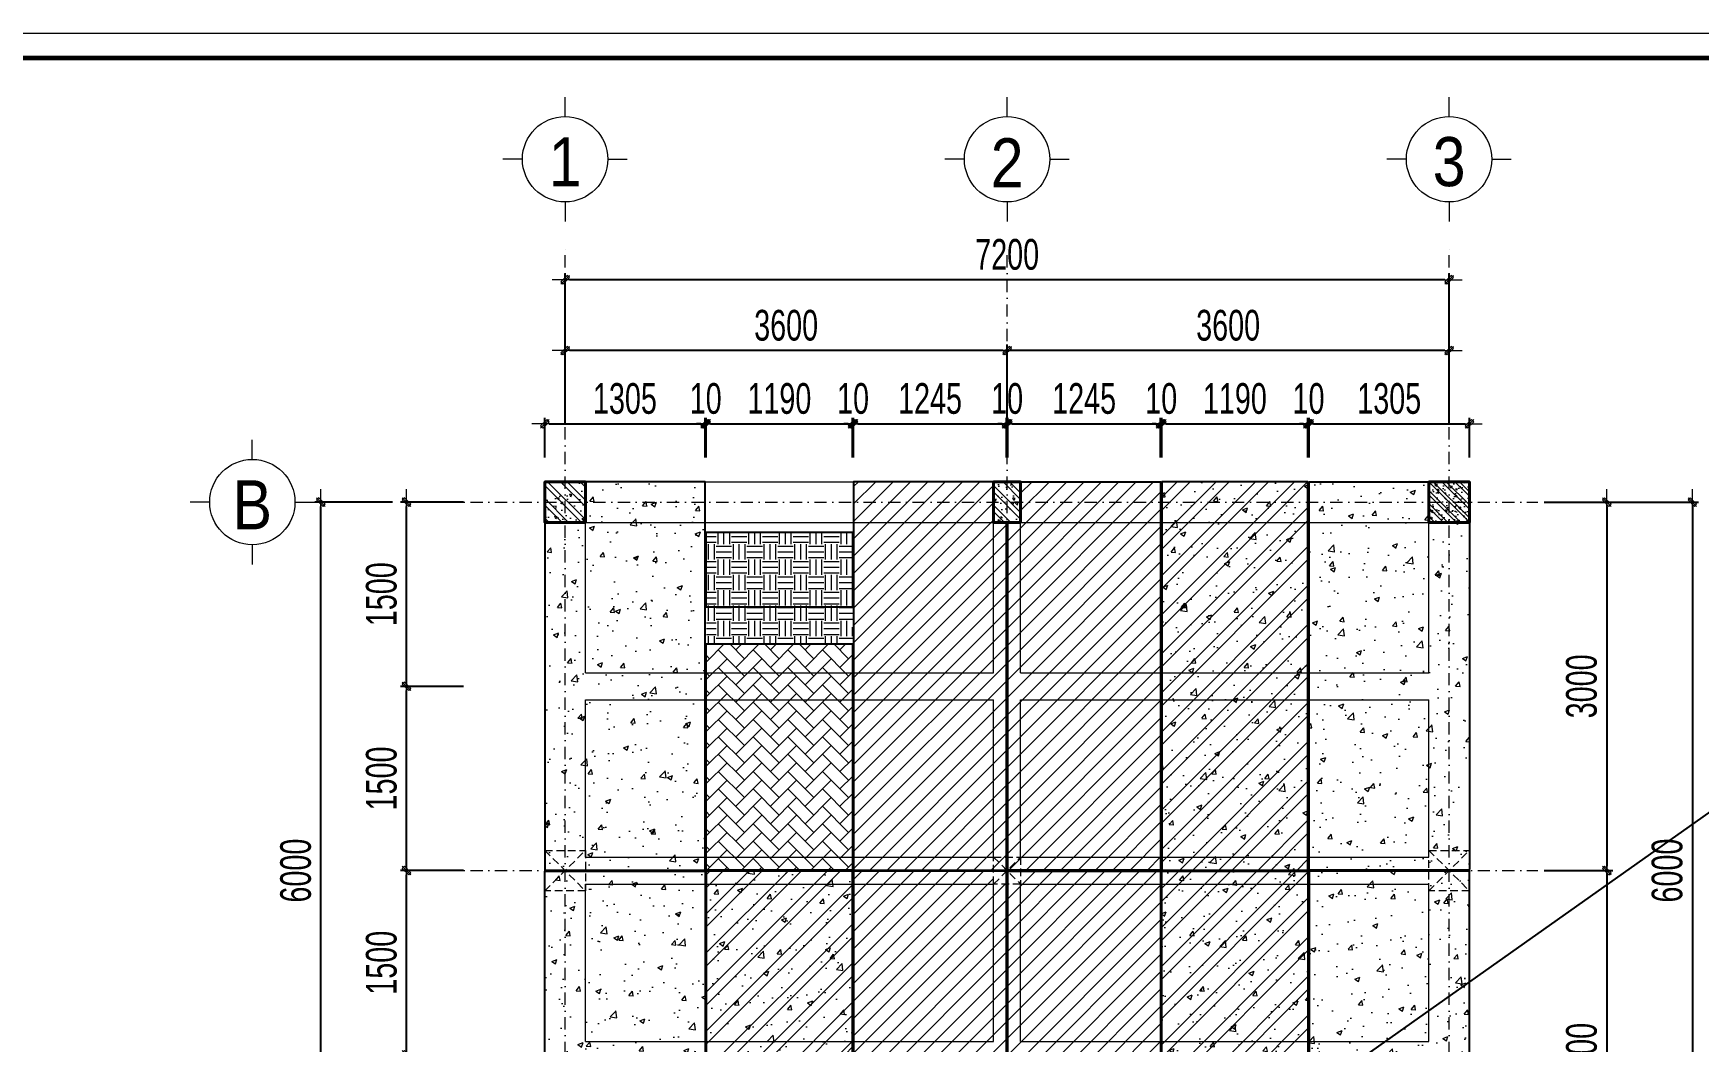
# Model space of a CAD drawing. Header units: millimetres. Extents: x -182770 to 489476, y -561170 to -280028.
# Drawn here: x -9668 to 3897, y -520798 to -512589 of the extents above; entities that cross this region are included whole.
import ezdxf
from ezdxf.enums import TextEntityAlignment as Align

# ---------------------------------------------------------------- set-up
doc = ezdxf.new("R2010")
doc.units = ezdxf.units.MM
doc.header["$MEASUREMENT"] = 0
doc.header["$PDMODE"] = 32
doc.linetypes.add('DASHDOT', pattern=[1, 0.5, -0.25, 0, -0.25])
doc.linetypes.add('HIDDEN', pattern=[0.375, 0.25, -0.125])
doc.layers.get('Defpoints').update_dxf_attribs({"color": 1})
for name, color, linetype, lineweight in [('hatch1', 136, 'Continuous', 9), ('Khungten_LCDI', 7, 'Continuous', 5), ('LC Dim', 8, 'Continuous', 18), ('LC Hatch', 252, 'Continuous', 9), ('LC ISO', 153, 'Continuous', 13), ('LC MANH DUT', 35, 'HIDDEN', 5), ('LC Net dam2', 6, 'Continuous', 40), ('LC Net manh', 133, 'Continuous', 5), ('LC Net thay', 63, 'Continuous', 25), ('LC Net truc', 79, 'DASHDOT', 13), ('LC Text1', 3, 'Continuous', 20)]:
    doc.layers.add(name, color=color, linetype=linetype, lineweight=lineweight)
doc.layers.add('KCS_Plotter', color=11, linetype='Continuous', plot=False)
doc.styles.add('HOATBIF', font='hoatbif.shx', dxfattribs={"width": 0.7})
doc.styles.add('Khungten', font='VHAVAN.TTF', dxfattribs={"width": 0.9, "height": 5000})
doc.styles.add('LC 1', font='VHAVANB.TTF')
doc.styles.add('Title', font='VHBLACK.TTF', dxfattribs={"width": 0.8})
doc.dimstyles.new('1-100', dxfattribs={"dimscale": 100, "dimtxt": 2.5, "dimasz": 0.35, "dimexe": 0.5, "dimexo": 0, "dimgap": 0.8, "dimtad": 1, "dimdec": 0, "dimzin": 0, "dimdsep": 46, "dimtxsty": 'HOATBIF', "dimblk1": 'DOT', "dimblk2": 'DOT', "dimsah": 1, "dimcen": -1, "dimdle": 1, "dimclrd": 256, "dimclre": 256, "dimclrt": 4, "dimadec": 3, "dimazin": 2, "dimtfac": 0.333333, "dimtdec": 0, "dimtix": 1, "dimtmove": 2, "dimatfit": 3, "dimldrblk": 'DOT', "dimfxl": 1, "dimtvp": 0.833333, "dimtolj": 1, "dimtzin": 0, "dimarcsym": 0})

# ---------------------------------------------------------------- blocks, each defined once
blk = doc.blocks.new('DOT')
at = {"layer": 'LC Dim'}
blk.add_line((-3, 0), (3, 0), dxfattribs=at)
at = {"layer": 'LC Dim', "color": 4}
blk.add_line((-1, -1), (1, 1), dxfattribs=at)
blk.add_lwpolyline([(0.5, 1), (-1, -0.5), (-0.5, -1), (1, 0.5)], close=True, dxfattribs=at)
blk = doc.blocks.new('*D343')
at = {"layer": 'Defpoints', "color": 0, "transparency": 16777216}
for p in [(-1736, -515172), (-1736, -515208), (1864, -515208)]:
    blk.add_point(p, dxfattribs=at)
at = {"layer": 'LC Dim', "lineweight": -2, "transparency": 16777216}
for p, q in [((-1736, -515208), (-1736, -515122)), ((1864, -515208), (1864, -515122)), ((1829, -515172), (-1701, -515172))]:
    blk.add_line(p, q, dxfattribs=at)
at = {"layer": 'LC Dim', "lineweight": -2, "transparency": 16777216, "xscale": 35, "yscale": 35, "zscale": 35, "rotation": 180}
blk.add_blockref('DOT', (-1736, -515172), dxfattribs=at)
at = {"layer": 'LC Dim', "lineweight": -2, "transparency": 16777216, "xscale": 35, "yscale": 35, "zscale": 35}
blk.add_blockref('DOT', (1864, -515172), dxfattribs=at)
at = {"layer": 'LC Dim', "color": 4, "transparency": 16777216, "insert": (64, -514967), "char_height": 250, "attachment_point": 5, "style": 'HOATBIF'}
blk.add_mtext('\\A1;3600', dxfattribs=at)
blk = doc.blocks.new('_Dot')
at = {"color": 0, "linetype": 'ByBlock', "lineweight": -2}
blk.add_line((-0.5, 0), (-1, 0), dxfattribs=at)
at = {"color": 0, "linetype": 'ByBlock', "const_width": 0.5}
blk.add_lwpolyline([(-0.25, 0, 1), (0.25, 0, 1)], format="xyb", close=True, dxfattribs=at)
blk = doc.blocks.new('*D344')
at = {"layer": 'Defpoints', "color": 0, "ltscale": 2, "transparency": 16777216}
for p in [(-5336, -515172), (-5336, -515761), (-1736, -515761)]:
    blk.add_point(p, dxfattribs=at)
at = {"layer": 'LC Dim', "lineweight": -2, "ltscale": 2, "transparency": 16777216}
for p, q in [((-5336, -515761), (-5336, -515122)), ((-1736, -515761), (-1736, -515122)), ((-1771, -515172), (-5301, -515172))]:
    blk.add_line(p, q, dxfattribs=at)
at = {"layer": 'LC Dim', "lineweight": -2, "ltscale": 2, "transparency": 16777216, "xscale": 35, "yscale": 35, "zscale": 35, "rotation": 180}
blk.add_blockref('DOT', (-5336, -515172), dxfattribs=at)
at = {"layer": 'LC Dim', "lineweight": -2, "ltscale": 2, "transparency": 16777216, "xscale": 35, "yscale": 35, "zscale": 35}
blk.add_blockref('DOT', (-1736, -515172), dxfattribs=at)
at = {"layer": 'LC Dim', "color": 4, "ltscale": 2, "transparency": 16777216, "insert": (-3536, -514967), "char_height": 250, "attachment_point": 5, "style": 'HOATBIF'}
blk.add_mtext('\\A1;3600', dxfattribs=at)
blk = doc.blocks.new('*D345')
at = {"layer": 'Defpoints', "color": 0, "ltscale": 2, "transparency": 16777216}
for p in [(-5336, -514595), (-5336, -515761), (1864, -515761)]:
    blk.add_point(p, dxfattribs=at)
at = {"layer": 'LC Dim', "lineweight": -2, "ltscale": 2, "transparency": 16777216}
for p, q in [((-5336, -515761), (-5336, -514545)), ((1829, -514595), (-5301, -514595)), ((1864, -515761), (1864, -514545))]:
    blk.add_line(p, q, dxfattribs=at)
at = {"layer": 'LC Dim', "lineweight": -2, "ltscale": 2, "transparency": 16777216, "xscale": 35, "yscale": 35, "zscale": 35, "rotation": 180}
blk.add_blockref('DOT', (-5336, -514595), dxfattribs=at)
at = {"layer": 'LC Dim', "lineweight": -2, "ltscale": 2, "transparency": 16777216, "xscale": 35, "yscale": 35, "zscale": 35}
blk.add_blockref('DOT', (1864, -514595), dxfattribs=at)
at = {"layer": 'LC Dim', "color": 4, "ltscale": 2, "transparency": 16777216, "insert": (-1736, -514390), "char_height": 250, "attachment_point": 5, "style": 'HOATBIF'}
blk.add_mtext('\\A1;7200', dxfattribs=at)
blk = doc.blocks.new('TTRUC')
at = {"layer": 'LC ISO'}
for p, q in [((0, 6.95), (0, 10.13)), ((-6.95, 0), (-10.13, 0)), ((6.95, 0), (10.13, 0)), ((0, -6.95), (0, -10.13))]:
    blk.add_line(p, q, dxfattribs=at)
at = {"layer": 'LC Net manh'}
blk.add_circle((0, 0), 6.95, dxfattribs=at)
blk = doc.blocks.new('*D346')
at = {"layer": 'Defpoints', "color": 0, "ltscale": 2, "transparency": 16777216}
for p in [(2637, -516405), (2637, -522405), (3845, -522405)]:
    blk.add_point(p, dxfattribs=at)
at = {"layer": 'LC Dim', "lineweight": -2, "ltscale": 2, "transparency": 16777216}
for p, q in [((2637, -516405), (3895, -516405)), ((3845, -516440), (3845, -522370)), ((2637, -522405), (3895, -522405))]:
    blk.add_line(p, q, dxfattribs=at)
at = {"layer": 'LC Dim', "lineweight": -2, "ltscale": 2, "transparency": 16777216, "xscale": 35, "yscale": 35, "zscale": 35}
for p, rotation in [((3845, -516405), 90), ((3845, -522405), 270)]:
    blk.add_blockref('DOT', p, dxfattribs=dict(at, rotation=rotation))
at = {"layer": 'LC Dim', "color": 4, "ltscale": 2, "transparency": 16777216, "insert": (3640, -519405), "char_height": 250, "attachment_point": 5, "rotation": 90, "style": 'HOATBIF'}
blk.add_mtext('\\A1;6000', dxfattribs=at)
blk = doc.blocks.new('*D347')
at = {"layer": 'Defpoints', "color": 0, "ltscale": 2, "transparency": 16777216}
for p in [(-7325, -516405), (-6742, -516405), (-6742, -522405)]:
    blk.add_point(p, dxfattribs=at)
at = {"layer": 'LC Dim', "lineweight": -2, "ltscale": 2, "transparency": 16777216}
for p, q in [((-6742, -516405), (-7375, -516405)), ((-7325, -522370), (-7325, -516440)), ((-6742, -522405), (-7375, -522405))]:
    blk.add_line(p, q, dxfattribs=at)
at = {"layer": 'LC Dim', "lineweight": -2, "ltscale": 2, "transparency": 16777216, "xscale": 35, "yscale": 35, "zscale": 35}
for p, rotation in [((-7325, -516405), 90), ((-7325, -522405), 270)]:
    blk.add_blockref('DOT', p, dxfattribs=dict(at, rotation=rotation))
at = {"layer": 'LC Dim', "color": 4, "ltscale": 2, "transparency": 16777216, "insert": (-7530, -519405), "char_height": 250, "attachment_point": 5, "rotation": 90, "style": 'HOATBIF'}
blk.add_mtext('\\A1;6000', dxfattribs=at)
blk = doc.blocks.new('kakaka')
at = {"layer": 'LC Hatch', "ltscale": 2}
h = blk.add_hatch(dxfattribs=at)
h.set_pattern_fill('BTCT', color=256, scale=20, angle=90)
h.set_pattern_definition([(140, (37650.13, -378709.94), (12.55043, 143.45204), [15, -165]), (85, (37650.13, -378709.94), (-150.43843, -27.75027), [12, -132]), (190.4514, (37651.18, -378697.99), (-137.88791, 115.70188), [12.74804, -140.22842]), (136.1842, (37610.13, -378709.94), (33.1038, 213.4482), [22.5, -247.5]), (186.6356, (37612.9, -378692.16), (-194.82357, 186.93254), [19.12206, -210.3426]), (81.1842, (37610.13, -378709.94), (-194.82372, 186.9324), [18, -198]), (111, (37620.13, -378689.94), (80.52378, 119.38141), [15, -165]), (56, (37620.13, -378689.94), (-145.03001, 48.66307), [12, -132]), (161.4514, (37626.85, -378680), (-64.5061, 168.04453), [12.74804, -140.22842]), (127.5, (37650.135, -378709.945), (-66.57877, 2.431971), [0, -130.4, 0, -134, 0, -132.5]), (97.5, (37650.135, -378709.945), (-78.882342, 52.613907), [0, -76.4, 0, -127.4, 0, -50.5]), (57.5, (37650.135, -378754.545), (4.510974, 106.764487), [0, -50, 0, -156, 0, -207]), (47.5, (37650.135, -378774.545), (-20.020996, 116.637234), [0, -65, 0, -103.6, 0, -147]), (135, (37650.135, -378709.945), (-53.03301, -53.03301), []), (135, (37650.135, -378674.59), (-53.03301, -53.03301), [])])
h.paths.add_polyline_path([(76247.6, -223824.4), (76247.6, -223604.4), (76027.6, -223604.4), (76027.6, -223824.4)])
at = {"layer": 'LC MANH DUT', "ltscale": 100}
blk.add_lwpolyline([(76247.6, -223824.4), (76247.6, -223604.4), (76027.6, -223604.4), (76027.6, -223824.4)], close=True, dxfattribs=at)
at = {"layer": 'LC Net dam2', "ltscale": 5}
blk.add_lwpolyline([(76247.6, -223824.4), (76247.6, -223604.4), (76027.6, -223604.4), (76027.6, -223824.4)], close=True, dxfattribs=at)
blk = doc.blocks.new('*D348')
at = {"layer": 'Defpoints', "color": 0, "ltscale": 2, "transparency": 16777216}
for p in [(-6627, -516405), (-6163, -516405), (-6163, -517905)]:
    blk.add_point(p, dxfattribs=at)
at = {"layer": 'LC Dim', "lineweight": -2, "ltscale": 2, "transparency": 16777216}
for p, q in [((-6163, -516405), (-6677, -516405)), ((-6627, -517870), (-6627, -516440)), ((-6163, -517905), (-6677, -517905))]:
    blk.add_line(p, q, dxfattribs=at)
at = {"layer": 'LC Dim', "lineweight": -2, "ltscale": 2, "transparency": 16777216, "xscale": 35, "yscale": 35, "zscale": 35}
for p, rotation in [((-6627, -516405), 90), ((-6627, -517905), 270)]:
    blk.add_blockref('DOT', p, dxfattribs=dict(at, rotation=rotation))
at = {"layer": 'LC Dim', "color": 4, "ltscale": 2, "transparency": 16777216, "insert": (-6832, -517155), "char_height": 250, "attachment_point": 5, "rotation": 90, "style": 'HOATBIF'}
blk.add_mtext('\\A1;1500', dxfattribs=at)
blk = doc.blocks.new('*D349')
at = {"layer": 'Defpoints', "color": 0, "ltscale": 2, "transparency": 16777216}
for p in [(2637, -516405), (2637, -519405), (3148, -519405)]:
    blk.add_point(p, dxfattribs=at)
at = {"layer": 'LC Dim', "lineweight": -2, "ltscale": 2, "transparency": 16777216}
for p, q in [((2637, -516405), (3198, -516405)), ((3148, -516440), (3148, -519370)), ((2637, -519405), (3198, -519405))]:
    blk.add_line(p, q, dxfattribs=at)
at = {"layer": 'LC Dim', "lineweight": -2, "ltscale": 2, "transparency": 16777216, "xscale": 35, "yscale": 35, "zscale": 35}
for p, rotation in [((3148, -516405), 90), ((3148, -519405), 270)]:
    blk.add_blockref('DOT', p, dxfattribs=dict(at, rotation=rotation))
at = {"layer": 'LC Dim', "color": 4, "ltscale": 2, "transparency": 16777216, "insert": (2943, -517905), "char_height": 250, "attachment_point": 5, "rotation": 90, "style": 'HOATBIF'}
blk.add_mtext('\\A1;3000', dxfattribs=at)
blk = doc.blocks.new('*D350')
at = {"layer": 'Defpoints', "color": 0, "ltscale": 2, "transparency": 16777216}
for p in [(2637, -519405), (2637, -522405), (3148, -522405)]:
    blk.add_point(p, dxfattribs=at)
at = {"layer": 'LC Dim', "lineweight": -2, "ltscale": 2, "transparency": 16777216}
for p, q in [((2637, -519405), (3198, -519405)), ((3148, -519440), (3148, -522370)), ((2637, -522405), (3198, -522405))]:
    blk.add_line(p, q, dxfattribs=at)
at = {"layer": 'LC Dim', "lineweight": -2, "ltscale": 2, "transparency": 16777216, "xscale": 35, "yscale": 35, "zscale": 35}
for p, rotation in [((3148, -519405), 90), ((3148, -522405), 270)]:
    blk.add_blockref('DOT', p, dxfattribs=dict(at, rotation=rotation))
at = {"layer": 'LC Dim', "color": 4, "ltscale": 2, "transparency": 16777216, "insert": (2943, -520905), "char_height": 250, "attachment_point": 5, "rotation": 90, "style": 'HOATBIF'}
blk.add_mtext('\\A1;3000', dxfattribs=at)
blk = doc.blocks.new('*D351')
at = {"layer": 'Defpoints', "color": 0, "ltscale": 2, "transparency": 16777216}
for p in [(-6627, -517905), (-6163, -517905), (-6163, -519405)]:
    blk.add_point(p, dxfattribs=at)
at = {"layer": 'LC Dim', "lineweight": -2, "ltscale": 2, "transparency": 16777216}
for p, q in [((-6163, -517905), (-6677, -517905)), ((-6627, -519370), (-6627, -517940)), ((-6163, -519405), (-6677, -519405))]:
    blk.add_line(p, q, dxfattribs=at)
at = {"layer": 'LC Dim', "lineweight": -2, "ltscale": 2, "transparency": 16777216, "xscale": 35, "yscale": 35, "zscale": 35}
for p, rotation in [((-6627, -517905), 90), ((-6627, -519405), 270)]:
    blk.add_blockref('DOT', p, dxfattribs=dict(at, rotation=rotation))
at = {"layer": 'LC Dim', "color": 4, "ltscale": 2, "transparency": 16777216, "insert": (-6832, -518655), "char_height": 250, "attachment_point": 5, "rotation": 90, "style": 'HOATBIF'}
blk.add_mtext('\\A1;1500', dxfattribs=at)
blk = doc.blocks.new('*D352')
at = {"layer": 'Defpoints', "color": 0, "ltscale": 2, "transparency": 16777216}
for p in [(-6627, -519405), (-6163, -519405), (-6163, -520905)]:
    blk.add_point(p, dxfattribs=at)
at = {"layer": 'LC Dim', "lineweight": -2, "ltscale": 2, "transparency": 16777216}
for p, q in [((-6163, -519405), (-6677, -519405)), ((-6627, -520870), (-6627, -519440)), ((-6163, -520905), (-6677, -520905))]:
    blk.add_line(p, q, dxfattribs=at)
at = {"layer": 'LC Dim', "lineweight": -2, "ltscale": 2, "transparency": 16777216, "xscale": 35, "yscale": 35, "zscale": 35}
for p, rotation in [((-6627, -519405), 90), ((-6627, -520905), 270)]:
    blk.add_blockref('DOT', p, dxfattribs=dict(at, rotation=rotation))
at = {"layer": 'LC Dim', "color": 4, "ltscale": 2, "transparency": 16777216, "insert": (-6832, -520155), "char_height": 250, "attachment_point": 5, "rotation": 90, "style": 'HOATBIF'}
blk.add_mtext('\\A1;1500', dxfattribs=at)
blk = doc.blocks.new('*D354')
at = {"layer": 'Defpoints', "color": 0, "ltscale": 250, "transparency": 16777216}
for p in [(-4196, -515768), (-5501, -516041), (-4196, -516041)]:
    blk.add_point(p, dxfattribs=at)
at = {"layer": 'LC Dim', "linetype": 'ByBlock', "lineweight": -2, "ltscale": 250, "transparency": 16777216}
for p, q in [((-5501, -516041), (-5501, -515718)), ((-5466, -515768), (-4231, -515768)), ((-4196, -516041), (-4196, -515718))]:
    blk.add_line(p, q, dxfattribs=at)
at = {"layer": 'LC Dim', "lineweight": -2, "ltscale": 250, "transparency": 16777216, "xscale": 35, "yscale": 35, "zscale": 35, "rotation": 180}
blk.add_blockref('DOT', (-5501, -515768), dxfattribs=at)
at = {"layer": 'LC Dim', "lineweight": -2, "ltscale": 250, "transparency": 16777216, "xscale": 35, "yscale": 35, "zscale": 35}
blk.add_blockref('DOT', (-4196, -515768), dxfattribs=at)
at = {"layer": 'LC Dim', "color": 4, "ltscale": 250, "transparency": 16777216, "insert": (-4849, -515563), "char_height": 250, "attachment_point": 5, "style": 'HOATBIF'}
blk.add_mtext('\\A1;1305', dxfattribs=at)
blk = doc.blocks.new('*D355')
at = {"layer": 'Defpoints', "color": 0, "ltscale": 250, "transparency": 16777216}
for p in [(-4186, -515768), (-4196, -516041), (-4186, -516041)]:
    blk.add_point(p, dxfattribs=at)
at = {"layer": 'LC Dim', "linetype": 'ByBlock', "lineweight": -2, "ltscale": 250, "transparency": 16777216}
for p, q in [((-4231, -515768), (-4266, -515768)), ((-4196, -516041), (-4196, -515718)), ((-4196, -515768), (-4186, -515768)), ((-4186, -516041), (-4186, -515718)), ((-4151, -515768), (-4116, -515768))]:
    blk.add_line(p, q, dxfattribs=at)
at = {"layer": 'LC Dim', "lineweight": -2, "ltscale": 250, "transparency": 16777216, "xscale": 35, "yscale": 35, "zscale": 35}
blk.add_blockref('DOT', (-4196, -515768), dxfattribs=at)
at = {"layer": 'LC Dim', "lineweight": -2, "ltscale": 250, "transparency": 16777216, "xscale": 35, "yscale": 35, "zscale": 35, "rotation": 180}
blk.add_blockref('DOT', (-4186, -515768), dxfattribs=at)
at = {"layer": 'LC Dim', "color": 4, "ltscale": 250, "transparency": 16777216, "insert": (-4191, -515563), "char_height": 250, "attachment_point": 5, "style": 'HOATBIF'}
blk.add_mtext('\\A1;10', dxfattribs=at)
blk = doc.blocks.new('*D356')
at = {"layer": 'Defpoints', "color": 0, "ltscale": 250, "transparency": 16777216}
for p in [(-2996, -515768), (-4186, -516041), (-2996, -516041)]:
    blk.add_point(p, dxfattribs=at)
at = {"layer": 'LC Dim', "linetype": 'ByBlock', "lineweight": -2, "ltscale": 250, "transparency": 16777216}
for p, q in [((-4186, -516041), (-4186, -515718)), ((-4151, -515768), (-3031, -515768)), ((-2996, -516041), (-2996, -515718))]:
    blk.add_line(p, q, dxfattribs=at)
at = {"layer": 'LC Dim', "lineweight": -2, "ltscale": 250, "transparency": 16777216, "xscale": 35, "yscale": 35, "zscale": 35, "rotation": 180}
blk.add_blockref('DOT', (-4186, -515768), dxfattribs=at)
at = {"layer": 'LC Dim', "lineweight": -2, "ltscale": 250, "transparency": 16777216, "xscale": 35, "yscale": 35, "zscale": 35}
blk.add_blockref('DOT', (-2996, -515768), dxfattribs=at)
at = {"layer": 'LC Dim', "color": 4, "ltscale": 250, "transparency": 16777216, "insert": (-3591, -515563), "char_height": 250, "attachment_point": 5, "style": 'HOATBIF'}
blk.add_mtext('\\A1;1190', dxfattribs=at)
blk = doc.blocks.new('*D357')
at = {"layer": 'Defpoints', "color": 0, "ltscale": 250, "transparency": 16777216}
for p in [(-2986, -515768), (-2996, -516041), (-2986, -516041)]:
    blk.add_point(p, dxfattribs=at)
at = {"layer": 'LC Dim', "linetype": 'ByBlock', "lineweight": -2, "ltscale": 250, "transparency": 16777216}
for p, q in [((-3031, -515768), (-3066, -515768)), ((-2996, -516041), (-2996, -515718)), ((-2996, -515768), (-2986, -515768)), ((-2986, -516041), (-2986, -515718)), ((-2951, -515768), (-2916, -515768))]:
    blk.add_line(p, q, dxfattribs=at)
at = {"layer": 'LC Dim', "lineweight": -2, "ltscale": 250, "transparency": 16777216, "xscale": 35, "yscale": 35, "zscale": 35}
blk.add_blockref('DOT', (-2996, -515768), dxfattribs=at)
at = {"layer": 'LC Dim', "lineweight": -2, "ltscale": 250, "transparency": 16777216, "xscale": 35, "yscale": 35, "zscale": 35, "rotation": 180}
blk.add_blockref('DOT', (-2986, -515768), dxfattribs=at)
at = {"layer": 'LC Dim', "color": 4, "ltscale": 250, "transparency": 16777216, "insert": (-2991, -515563), "char_height": 250, "attachment_point": 5, "style": 'HOATBIF'}
blk.add_mtext('\\A1;10', dxfattribs=at)
blk = doc.blocks.new('*D358')
at = {"layer": 'Defpoints', "color": 0, "ltscale": 250, "transparency": 16777216}
for p in [(-1741, -515768), (-2986, -516041), (-1741, -516041)]:
    blk.add_point(p, dxfattribs=at)
at = {"layer": 'LC Dim', "linetype": 'ByBlock', "lineweight": -2, "ltscale": 250, "transparency": 16777216}
for p, q in [((-2986, -516041), (-2986, -515718)), ((-2951, -515768), (-1776, -515768)), ((-1741, -516041), (-1741, -515718))]:
    blk.add_line(p, q, dxfattribs=at)
at = {"layer": 'LC Dim', "lineweight": -2, "ltscale": 250, "transparency": 16777216, "xscale": 35, "yscale": 35, "zscale": 35, "rotation": 180}
blk.add_blockref('DOT', (-2986, -515768), dxfattribs=at)
at = {"layer": 'LC Dim', "lineweight": -2, "ltscale": 250, "transparency": 16777216, "xscale": 35, "yscale": 35, "zscale": 35}
blk.add_blockref('DOT', (-1741, -515768), dxfattribs=at)
at = {"layer": 'LC Dim', "color": 4, "ltscale": 250, "transparency": 16777216, "insert": (-2364, -515563), "char_height": 250, "attachment_point": 5, "style": 'HOATBIF'}
blk.add_mtext('\\A1;1245', dxfattribs=at)
blk = doc.blocks.new('*D359')
at = {"layer": 'Defpoints', "color": 0, "ltscale": 250, "transparency": 16777216}
for p in [(-1731, -515768), (-1741, -516041), (-1731, -516041)]:
    blk.add_point(p, dxfattribs=at)
at = {"layer": 'LC Dim', "linetype": 'ByBlock', "lineweight": -2, "ltscale": 250, "transparency": 16777216}
for p, q in [((-1776, -515768), (-1811, -515768)), ((-1741, -516041), (-1741, -515718)), ((-1741, -515768), (-1731, -515768)), ((-1731, -516041), (-1731, -515718)), ((-1696, -515768), (-1661, -515768))]:
    blk.add_line(p, q, dxfattribs=at)
at = {"layer": 'LC Dim', "lineweight": -2, "ltscale": 250, "transparency": 16777216, "xscale": 35, "yscale": 35, "zscale": 35}
blk.add_blockref('DOT', (-1741, -515768), dxfattribs=at)
at = {"layer": 'LC Dim', "lineweight": -2, "ltscale": 250, "transparency": 16777216, "xscale": 35, "yscale": 35, "zscale": 35, "rotation": 180}
blk.add_blockref('DOT', (-1731, -515768), dxfattribs=at)
at = {"layer": 'LC Dim', "color": 4, "ltscale": 250, "transparency": 16777216, "insert": (-1736, -515563), "char_height": 250, "attachment_point": 5, "style": 'HOATBIF'}
blk.add_mtext('\\A1;10', dxfattribs=at)
blk = doc.blocks.new('*D360')
at = {"layer": 'Defpoints', "color": 0, "ltscale": 250, "transparency": 16777216}
for p in [(-486, -515768), (-1731, -516041), (-486, -516041)]:
    blk.add_point(p, dxfattribs=at)
at = {"layer": 'LC Dim', "linetype": 'ByBlock', "lineweight": -2, "ltscale": 250, "transparency": 16777216}
for p, q in [((-1731, -516041), (-1731, -515718)), ((-1696, -515768), (-521, -515768)), ((-486, -516041), (-486, -515718))]:
    blk.add_line(p, q, dxfattribs=at)
at = {"layer": 'LC Dim', "lineweight": -2, "ltscale": 250, "transparency": 16777216, "xscale": 35, "yscale": 35, "zscale": 35, "rotation": 180}
blk.add_blockref('DOT', (-1731, -515768), dxfattribs=at)
at = {"layer": 'LC Dim', "lineweight": -2, "ltscale": 250, "transparency": 16777216, "xscale": 35, "yscale": 35, "zscale": 35}
blk.add_blockref('DOT', (-486, -515768), dxfattribs=at)
at = {"layer": 'LC Dim', "color": 4, "ltscale": 250, "transparency": 16777216, "insert": (-1109, -515563), "char_height": 250, "attachment_point": 5, "style": 'HOATBIF'}
blk.add_mtext('\\A1;1245', dxfattribs=at)
blk = doc.blocks.new('*D361')
at = {"layer": 'Defpoints', "color": 0, "ltscale": 250, "transparency": 16777216}
for p in [(-476, -515768), (-486, -516041), (-476, -516041)]:
    blk.add_point(p, dxfattribs=at)
at = {"layer": 'LC Dim', "linetype": 'ByBlock', "lineweight": -2, "ltscale": 250, "transparency": 16777216}
for p, q in [((-521, -515768), (-556, -515768)), ((-486, -516041), (-486, -515718)), ((-486, -515768), (-476, -515768)), ((-476, -516041), (-476, -515718)), ((-441, -515768), (-406, -515768))]:
    blk.add_line(p, q, dxfattribs=at)
at = {"layer": 'LC Dim', "lineweight": -2, "ltscale": 250, "transparency": 16777216, "xscale": 35, "yscale": 35, "zscale": 35}
blk.add_blockref('DOT', (-486, -515768), dxfattribs=at)
at = {"layer": 'LC Dim', "lineweight": -2, "ltscale": 250, "transparency": 16777216, "xscale": 35, "yscale": 35, "zscale": 35, "rotation": 180}
blk.add_blockref('DOT', (-476, -515768), dxfattribs=at)
at = {"layer": 'LC Dim', "color": 4, "ltscale": 250, "transparency": 16777216, "insert": (-481, -515563), "char_height": 250, "attachment_point": 5, "style": 'HOATBIF'}
blk.add_mtext('\\A1;10', dxfattribs=at)
blk = doc.blocks.new('*D362')
at = {"layer": 'Defpoints', "color": 0, "ltscale": 250, "transparency": 16777216}
for p in [(714, -515768), (-476, -516041), (714, -516041)]:
    blk.add_point(p, dxfattribs=at)
at = {"layer": 'LC Dim', "linetype": 'ByBlock', "lineweight": -2, "ltscale": 250, "transparency": 16777216}
for p, q in [((-476, -516041), (-476, -515718)), ((-441, -515768), (679, -515768)), ((714, -516041), (714, -515718))]:
    blk.add_line(p, q, dxfattribs=at)
at = {"layer": 'LC Dim', "lineweight": -2, "ltscale": 250, "transparency": 16777216, "xscale": 35, "yscale": 35, "zscale": 35, "rotation": 180}
blk.add_blockref('DOT', (-476, -515768), dxfattribs=at)
at = {"layer": 'LC Dim', "lineweight": -2, "ltscale": 250, "transparency": 16777216, "xscale": 35, "yscale": 35, "zscale": 35}
blk.add_blockref('DOT', (714, -515768), dxfattribs=at)
at = {"layer": 'LC Dim', "color": 4, "ltscale": 250, "transparency": 16777216, "insert": (119, -515563), "char_height": 250, "attachment_point": 5, "style": 'HOATBIF'}
blk.add_mtext('\\A1;1190', dxfattribs=at)
blk = doc.blocks.new('*D363')
at = {"layer": 'Defpoints', "color": 0, "ltscale": 250, "transparency": 16777216}
for p in [(724, -515768), (714, -516041), (724, -516041)]:
    blk.add_point(p, dxfattribs=at)
at = {"layer": 'LC Dim', "linetype": 'ByBlock', "lineweight": -2, "ltscale": 250, "transparency": 16777216}
for p, q in [((679, -515768), (644, -515768)), ((714, -516041), (714, -515718)), ((714, -515768), (724, -515768)), ((724, -516041), (724, -515718)), ((759, -515768), (794, -515768))]:
    blk.add_line(p, q, dxfattribs=at)
at = {"layer": 'LC Dim', "lineweight": -2, "ltscale": 250, "transparency": 16777216, "xscale": 35, "yscale": 35, "zscale": 35}
blk.add_blockref('DOT', (714, -515768), dxfattribs=at)
at = {"layer": 'LC Dim', "lineweight": -2, "ltscale": 250, "transparency": 16777216, "xscale": 35, "yscale": 35, "zscale": 35, "rotation": 180}
blk.add_blockref('DOT', (724, -515768), dxfattribs=at)
at = {"layer": 'LC Dim', "color": 4, "ltscale": 250, "transparency": 16777216, "insert": (719, -515563), "char_height": 250, "attachment_point": 5, "style": 'HOATBIF'}
blk.add_mtext('\\A1;10', dxfattribs=at)
blk = doc.blocks.new('*D364')
at = {"layer": 'Defpoints', "color": 0, "ltscale": 250, "transparency": 16777216}
for p in [(2029, -515768), (724, -516041), (2029, -516041)]:
    blk.add_point(p, dxfattribs=at)
at = {"layer": 'LC Dim', "linetype": 'ByBlock', "lineweight": -2, "ltscale": 250, "transparency": 16777216}
for p, q in [((724, -516041), (724, -515718)), ((759, -515768), (1994, -515768)), ((2029, -516041), (2029, -515718))]:
    blk.add_line(p, q, dxfattribs=at)
at = {"layer": 'LC Dim', "lineweight": -2, "ltscale": 250, "transparency": 16777216, "xscale": 35, "yscale": 35, "zscale": 35, "rotation": 180}
blk.add_blockref('DOT', (724, -515768), dxfattribs=at)
at = {"layer": 'LC Dim', "lineweight": -2, "ltscale": 250, "transparency": 16777216, "xscale": 35, "yscale": 35, "zscale": 35}
blk.add_blockref('DOT', (2029, -515768), dxfattribs=at)
at = {"layer": 'LC Dim', "color": 4, "ltscale": 250, "transparency": 16777216, "insert": (1376, -515563), "char_height": 250, "attachment_point": 5, "style": 'HOATBIF'}
blk.add_mtext('\\A1;1305', dxfattribs=at)
blk = doc.blocks.new('lcdi fix')
at = {"layer": 'Defpoints', "lineweight": 0}
blk.add_lwpolyline([(-1200, -14850), (-1200, 14850), (40800, 14850), (40800, -14850)], close=True, dxfattribs=at)
at = {"layer": 'Khungten_LCDI', "color": 5, "lineweight": 60}
blk.add_lwpolyline([(0, -14650), (0, 14650), (40600, 14650), (40600, -14650)], close=True, dxfattribs=at)
at = {"color": 7, "style": 'Khungten', "width": 0.8}
for tag, p in [('REVISION', (39499, -10746)), ('NGAYHT', (39546, -11609))]:
    blk.add_attdef(tag, text='', height=200, dxfattribs=at).set_placement(p, align=Align.CENTER)
at = {"layer": 'LC Text1', "color": 3, "style": 'LC 1', "width": 1.834006}
for tag, p, p2 in [('TENBANVE1', (36913, -8886), (40339, -8886)), ('TENBANVE2', (36913, -9562), (40339, -9562))]:
    blk.add_attdef(tag, text='', height=250, dxfattribs=at).set_placement(p, p2, align=Align.FIT)
at = {"layer": 'LC Text1', "style": 'Title', "width": 0.7}
blk.add_attdef('SOBANVE', text='', height=250, dxfattribs=at).set_placement((39562, -13896), align=Align.CENTER)

msp = doc.modelspace()

# ---------------------------------------------------------------- hatches: boundary and pattern name
at = {"layer": 'LC Hatch', "ltscale": 250}
h = msp.add_hatch(dxfattribs=at)
h.set_pattern_fill('AR-CONC', color=256, scale=60)
h.set_pattern_definition([(50, (-4229.86, -62232.3), (430.3561, -37.65128), [45, -495]), (355, (-4229.86, -62232.3), (-83.2508, 451.3153), [36, -396]), (100.4514, (-4194, -62235.45), (347.10563, 413.66373), [38.2441, -420.68527]), (46.1842, (-4229.86, -62112.3), (640.3446, -99.3114), [67.5, -742.5]), (96.6356, (-4176.5, -62120.6), (560.7976, 584.4707), [57.3662, -631.0278]), (351.1842, (-4229.86, -62112.3), (560.7972, 584.4712), [54, -594]), (21, (-4169.86, -62142.3), (358.14423, -241.57133), [45, -495]), (326, (-4169.86, -62142.3), (145.9892, 435.09003), [36, -396]), (71.4514, (-4140, -62162.44), (504.13358, 193.5183), [38.2441, -420.68527]), (37.5, (-4229.86, -62232.3), (7.295913, 199.73631), [0, -391.2, 0, -402, 0, -397.5]), (7.5, (-4229.86, -62232.3), (157.84172, 236.64703), [0, -229.2, 0, -382.2, 0, -151.5]), (327.5, (-4363.66, -62232.3), (320.29346, -13.532923), [0, -150, 0, -468, 0, -621]), (317.5, (-4423.66, -62232.3), (349.9117, 60.06299), [0, -195, 0, -310.8, 0, -441])])
h.paths.add_polyline_path([(2028.8, -516570.2), (1698.8, -516570.2), (1698.8, -516570.2), (2028.8, -516570.2), (2028.8, -516240.2), (1698.8, -516240.2), (1698.8, -516570.2), (2028.8, -516570.2), (2028.8, -516570.2), (1698.8, -516570.2), (1698.8, -516240.2), (723.8, -516240.2), (723.8, -519400.2), (2028.8, -519400.2)])
h.paths.add_polyline_path([(2028.8, -519410.2), (723.8, -519410.2), (723.8, -522570.2), (1698.8, -522570.2), (1698.8, -522240.2), (2028.8, -522240.2)])
h.paths.add_polyline_path([(-4196.2, -519410.2), (-5501.2, -519410.2), (-5501.2, -522240.2), (-5171.2, -522240.2), (-5171.2, -522570.2), (-4196.2, -522570.2)])
h.paths.add_polyline_path([(-4196.2, -517260.2), (-4201.2, -517260.2), (-4201.2, -516650.2), (-4196.2, -516240.2), (-5171.2, -516240.2), (-5171.2, -516570.2), (-5501.2, -516570.2), (-5501.2, -519400.2), (-4196.2, -519400.2)])
h = msp.add_hatch(dxfattribs=at)
h.set_pattern_fill('BTCT', color=256, scale=60)
h.set_pattern_definition([(50, (-4229.86, -62232.3), (430.3561, -37.65128), [45, -495]), (355, (-4229.86, -62232.3), (-83.2508, 451.3153), [36, -396]), (100.4514, (-4194, -62235.45), (347.10563, 413.66373), [38.2441, -420.68527]), (46.1842, (-4229.86, -62112.3), (640.3446, -99.3114), [67.5, -742.5]), (96.6356, (-4176.5, -62120.6), (560.7976, 584.4707), [57.3662, -631.0278]), (351.1842, (-4229.86, -62112.3), (560.7972, 584.4712), [54, -594]), (21, (-4169.86, -62142.3), (358.14423, -241.57133), [45, -495]), (326, (-4169.86, -62142.3), (145.9892, 435.09003), [36, -396]), (71.4514, (-4140, -62162.44), (504.13358, 193.5183), [38.2441, -420.68527]), (37.5, (-4229.86, -62232.3), (7.295913, 199.73631), [0, -391.2, 0, -402, 0, -397.5]), (7.5, (-4229.86, -62232.3), (157.84172, 236.64703), [0, -229.2, 0, -382.2, 0, -151.5]), (327.5, (-4363.66, -62232.3), (320.29346, -13.532923), [0, -150, 0, -468, 0, -621]), (317.5, (-4423.66, -62232.3), (349.9117, 60.06299), [0, -195, 0, -310.8, 0, -441]), (45, (-4229.86, -62232.3), (-159.09903, 159.09903), []), (45, (-4123.8, -62232.3), (-159.09903, 159.09903), [])])
h.paths.add_polyline_path([(-4186.2, -522570.2), (-2996.2, -522570.2), (-2996.2, -519410.2), (-4186.2, -519410.2)])
h.paths.add_polyline_path([(714.3, -516240.2), (-475.7, -516240.2), (-476.2, -519400.2), (713.8, -519400.2)])
h.paths.add_polyline_path([(713.8, -519410.2), (-476.2, -519410.2), (-476.2, -522570.2), (713.8, -522570.2)])
h = msp.add_hatch(dxfattribs=at)
h.set_pattern_fill('ANSI31', color=256, scale=800)
h.set_pattern_definition([(45, (-4229.86, -70065.31), (-70.710678, 70.710678), [])])
h.paths.add_polyline_path([(-486.2, -516240.2), (-1626.2, -516240.2), (-1626.2, -516570.2), (-1731.2, -516570.2), (-1731.2, -519400.2), (-486.2, -519400.2)])
h.paths.add_polyline_path([(-1741.2, -516570.2), (-1846.2, -516570.2), (-1846.2, -516240.2), (-2986.2, -516240.2), (-2986.2, -519400.2), (-1741.2, -519400.2)])
at = {"layer": 'LC Hatch', "ltscale": 2}
h = msp.add_hatch(dxfattribs=at)
h.set_pattern_fill('BTCT', color=256, scale=30, angle=90)
h.set_pattern_definition([(140, (-59467.4, -748898.45), (18.82564, 215.17805), [22.5, -247.5]), (85, (-59467.4, -748898.45), (-225.65764, -41.6254), [18, -198]), (190.4514, (-59465.84, -748880.51), (-206.83186, 173.55281), [19.12206, -210.34263]), (136.1842, (-59527.4, -748898.45), (49.6557, 320.1723), [33.75, -371.25]), (186.6356, (-59523.27, -748871.76), (-292.23536, 280.3988), [28.6831, -315.5139]), (81.1842, (-59527.4, -748898.45), (-292.2356, 280.3986), [27, -297]), (111, (-59512.4, -748868.45), (120.78567, 179.07212), [22.5, -247.5]), (56, (-59512.4, -748868.45), (-217.54501, 72.9946), [18, -198]), (161.4514, (-59502.34, -748853.52), (-96.75915, 252.06679), [19.12206, -210.34263]), (127.5, (-59467.41, -748898.445), (-99.868156, 3.647957), [0, -195.6, 0, -201, 0, -198.75]), (97.5, (-59467.41, -748898.45), (-118.323514, 78.92086), [0, -114.6, 0, -191.1, 0, -75.75]), (57.5, (-59467.41, -748965.345), (6.766462, 160.14673), [0, -75, 0, -234, 0, -310.5]), (47.5, (-59467.41, -748995.35), (-30.031495, 174.95585), [0, -97.5, 0, -155.4, 0, -220.5]), (135, (-59467.41, -748898.45), (-79.549513, -79.549513), []), (135, (-59467.41, -748845.41), (-79.549513, -79.549513), [])])
h.paths.add_polyline_path([(-1846.2, -516570.2), (-1626.2, -516570.2), (-1626.2, -516240.2), (-1846.2, -516240.2)])
h = msp.add_hatch(dxfattribs=at)
h.set_pattern_fill('BTCT', color=256, scale=20, angle=90)
h.set_pattern_definition([(140, (33313.98, -440091.71), (12.55043, 143.45204), [15, -165]), (85, (33313.98, -440091.7), (-150.43843, -27.75027), [12, -132]), (190.4514, (33315.03, -440079.75), (-137.8879, 115.70188), [12.74804, -140.22842]), (136.1842, (33273.98, -440091.7), (33.1038, 213.4482), [22.5, -247.5]), (186.6356, (33276.74, -440073.92), (-194.8236, 186.93254), [19.12206, -210.3426]), (81.1842, (33273.98, -440091.7), (-194.8237, 186.9324), [18, -198]), (111, (33283.98, -440071.71), (80.52378, 119.38141), [15, -165]), (56, (33283.98, -440071.7), (-145.03, 48.66307), [12, -132]), (161.4514, (33290.7, -440061.76), (-64.5061, 168.04453), [12.74804, -140.22842]), (127.5, (33313.983, -440091.706), (-66.57877, 2.43197), [0, -130.4, 0, -134, 0, -132.5]), (97.5, (33313.98, -440091.706), (-78.88234, 52.61391), [0, -76.4, 0, -127.4, 0, -50.5]), (57.5, (33313.983, -440136.306), (4.510974, 106.764487), [0, -50, 0, -156, 0, -207]), (47.5, (33313.98, -440156.31), (-20.021, 116.63723), [0, -65, 0, -103.6, 0, -147]), (135, (33313.98, -440091.706), (-53.03301, -53.03301), []), (135, (33313.98, -440056.35), (-53.03301, -53.03301), [])])
h.paths.add_polyline_path([(2028.8, -516570.2), (2028.8, -516240.2), (1698.8, -516240.2), (1698.8, -516570.2)])
at = {"layer": 'LC Hatch', "ltscale": 250}
h = msp.add_hatch(dxfattribs=at)
h.set_pattern_fill('EARTH', color=256, scale=500)
h.set_pattern_definition([(0, (-4229.86, -62232.31), (125, 125), [125, -125]), (0, (-4229.86, -62185.43), (125, 125), [125, -125]), (0, (-4229.86, -62138.56), (125, 125), [125, -125]), (90, (-4214.23, -62122.93), (-125, 125), [125, -125]), (90, (-4167.36, -62122.93), (-125, 125), [125, -125]), (90, (-4120.48, -62122.93), (-125, 125), [125, -125])])
h.paths.add_polyline_path([(-4187.4, -516650.2), (-4184.9, -517550.2), (-2995, -517550.2), (-2997.6, -516650.2)])
h = msp.add_hatch(dxfattribs=at)
h.set_pattern_fill('AR-HBONE', color=256, scale=25)
h.set_pattern_definition([(45, (-4229.86, -62232.31), (0, 141.421356), [300, -100]), (135, (-4159.14, -62161.6), (1e-14, 141.421356), [300, -100])])
h.paths.add_polyline_path([(-4186.6, -519400.2), (-2996.2, -519400.2), (-2996.2, -517560.2), (-4186.6, -517560.2)])
h = msp.add_hatch(dxfattribs=at)
h.set_pattern_fill('ANSI31', color=256, scale=800)
h.set_pattern_definition([(45, (-4229.86, -62232.31), (-70.710678, 70.710678), [])])
h.paths.add_polyline_path([(-486.2, -519410.2), (-1626.2, -519410.2), (-1626.2, -519515.2), (-1731.2, -519515.2), (-1731.2, -522240.2), (-1626.2, -522240.2), (-1626.2, -522570.2), (-486.2, -522570.2)])
h.paths.add_polyline_path([(-1741.2, -519515.2), (-1846.2, -519515.2), (-1846.2, -519410.2), (-2986.2, -519410.2), (-2986.2, -522570.2), (-1846.2, -522570.2), (-1846.2, -522240.2), (-1741.2, -522240.2)])

# ---------------------------------------------------------------- linework, layer by layer
at = {"layer": 'hatch1', "linetype": 'HIDDEN'}
msp.add_lwpolyline([(-4201.2, -517260.2), (-2981.2, -517260.2), (-2981.2, -516650.2), (-4201.2, -516650.2)], close=True, dxfattribs=at)
at = {"layer": 'KCS_Plotter', "ltscale": 250}
msp.add_line((-29049.6, -542288.8), (12950.4, -512588.8), dxfattribs=at)
at = {"layer": 'LC MANH DUT', "ltscale": 250}
for p, q in [((-5501.2, -519240.2), (-5171.2, -519570.2)), ((-5501.2, -519570.2), (-5171.2, -519240.2)), ((-1846.2, -519295.2), (-1626.2, -519515.2)), ((-1846.2, -519515.2), (-1626.2, -519295.2)), ((1698.8, -519240.2), (2028.8, -519570.2)), ((1698.8, -519570.2), (2028.8, -519240.2))]:
    msp.add_line(p, q, dxfattribs=at)
at = {"layer": 'LC MANH DUT', "ltscale": 100}
for points in [[(-1626.2, -516570.2), (-1626.2, -516240.2), (-1846.2, -516240.2), (-1846.2, -516570.2)], [(1698.8, -516570.2), (1698.8, -516240.2), (2028.8, -516240.2), (2028.8, -516570.2)]]:
    msp.add_lwpolyline(points, close=True, dxfattribs=at)
at = {"layer": 'LC MANH DUT', "ltscale": 250}
for points in [[(-5501.2, -519240.2), (-5171.2, -519240.2), (-5171.2, -519570.2), (-5501.2, -519570.2)], [(-1846.2, -519295.2), (-1626.2, -519295.2), (-1626.2, -519515.2), (-1846.2, -519515.2)], [(1698.8, -519240.2), (2028.8, -519240.2), (2028.8, -519570.2), (1698.8, -519570.2)]]:
    msp.add_lwpolyline(points, close=True, dxfattribs=at)
at = {"layer": 'LC Net dam2', "ltscale": 5}
for points in [[(-1626.2, -516570.2), (-1626.2, -516240.2), (-1846.2, -516240.2), (-1846.2, -516570.2)], [(1698.8, -516570.2), (1698.8, -516240.2), (2028.8, -516240.2), (2028.8, -516570.2)]]:
    msp.add_lwpolyline(points, close=True, dxfattribs=at)
at = {"layer": 'LC Net manh', "color": 0}
for p, q in [((-5501.2, -522570.2), (-5501.2, -516240.2)), ((-5501.2, -516240.2), (2028.8, -516240.2)), ((2028.8, -522570.2), (2028.8, -516240.2)), ((-5171.2, -517795.2), (-5171.2, -516570.2)), ((-5171.2, -516570.2), (-1846.2, -516570.2)), ((-5171.2, -517795.2), (-5171.2, -516570.2)), ((-1846.2, -517795.2), (-1846.2, -516570.2)), ((-1626.2, -516570.2), (1698.8, -516570.2)), ((-1626.2, -517795.2), (-1626.2, -516570.2)), ((1698.8, -517795.2), (1698.8, -516570.2)), ((1698.8, -517795.2), (1698.8, -516570.2)), ((-5171.2, -517795.2), (-1846.2, -517795.2)), ((-1626.2, -517795.2), (1698.8, -517795.2)), ((-5171.2, -519295.2), (-5171.2, -518015.2)), ((-5171.2, -518015.2), (-1846.2, -518015.2)), ((-1846.2, -519295.2), (-1846.2, -518015.2)), ((-1626.2, -519295.2), (-1626.2, -518015.2)), ((-1626.2, -518015.2), (1698.8, -518015.2)), ((1698.8, -519295.2), (1698.8, -518015.2)), ((1698.8, -519295.2), (1698.8, -518015.2)), ((-5171.2, -519295.2), (-1846.2, -519295.2)), ((-1626.2, -519295.2), (1698.8, -519295.2)), ((-5171.2, -519515.2), (-1846.2, -519515.2)), ((-5171.2, -520795.2), (-5171.2, -519515.2)), ((-1846.2, -520795.2), (-1846.2, -519515.2)), ((-1626.2, -519515.2), (1698.8, -519515.2)), ((-1626.2, -520795.2), (-1626.2, -519515.2)), ((1698.8, -520795.2), (1698.8, -519515.2)), ((1698.8, -520795.2), (1698.8, -519515.2)), ((-5171.2, -520795.2), (-1846.2, -520795.2)), ((-1626.2, -520795.2), (1698.8, -520795.2))]:
    msp.add_line(p, q, dxfattribs=at)
at = {"layer": 'LC Net thay'}
for p, q in [((2028.8, -516570.2), (2028.8, -519395.2)), ((-5501.2, -519395.2), (-5501.2, -519395.2))]:
    msp.add_line(p, q, dxfattribs=at)
for points in [[(-5501.2, -516570.2), (-5501.2, -519400.2), (-4196.2, -519400.2), (-4196.2, -516240.2)], [(-1846.2, -516240.2), (-2986.2, -516240.2), (-2986.2, -519400.2), (-1741.2, -519400.2), (-1741.2, -516570.2), (-1846.2, -516570.2), (-1846.2, -516240.2)], [(-1626.2, -516240.2), (-486.2, -516240.2), (-486.2, -519400.2), (-1731.2, -519400.2), (-1731.2, -516570.2), (-1626.2, -516570.2), (-1626.2, -516240.2)], [(2028.8, -519400.2), (723.8, -519400.2), (723.8, -516240.2), (1698.8, -516240.2), (1698.8, -516570.2), (2028.8, -516570.2)], [(-5501.2, -522240.2), (-5501.2, -519410.2), (-4196.2, -519410.2), (-4196.2, -522570.2)]]:
    msp.add_lwpolyline(points, dxfattribs=at)
at = {"layer": 'LC Net thay', "ltscale": 250}
for points in [[(-5501.2, -516570.2), (-5501.2, -519400.2), (-4196.2, -519400.2), (-4196.2, -516240.2), (-5171.2, -516240.2), (-5171.2, -516570.2), (-5501.2, -516570.2)], [(-5501.2, -522240.2), (-5501.2, -519410.2), (-4196.2, -519410.2), (-4196.2, -522570.2), (-5171.2, -522570.2), (-5171.2, -522240.2), (-5501.2, -522240.2)], [(2028.8, -522240.2), (2028.8, -519410.2), (723.8, -519410.2), (723.8, -522570.2), (1698.8, -522570.2), (1698.8, -522240.2), (2028.8, -522240.2)]]:
    msp.add_lwpolyline(points, dxfattribs=at)
at = {"layer": 'LC Net thay'}
for points in [[(714.3, -516240.2), (-475.7, -516240.2), (-476.2, -519400.2), (713.8, -519400.2)], [(-2996.4, -517260.2), (-4186.2, -517260.2), (-4186.2, -516650.2), (-2996.4, -516650.2)], [(-4186.2, -522570.2), (-2996.2, -522570.2), (-2996.2, -519410.2), (-4186.2, -519410.2)], [(-1846.2, -522570.2), (-1846.2, -522240.2), (-1741.2, -522240.2), (-1741.2, -519410.2), (-2986.2, -519410.2), (-2986.2, -522570.2)], [(-1626.2, -522570.2), (-1626.2, -522240.2), (-1731.2, -522240.2), (-1731.2, -519410.2), (-486.2, -519410.2), (-486.2, -522570.2)], [(713.8, -522570.2), (-476.2, -522570.2), (-476.2, -519410.2), (713.8, -519410.2)]]:
    msp.add_lwpolyline(points, close=True, dxfattribs=at)
at = {"layer": 'LC Net thay', "ltscale": 250}
msp.add_lwpolyline([(-4186.6, -517560.2), (-2996.2, -517560.2), (-2996.2, -519400.2), (-4186.6, -519400.2)], close=True, dxfattribs=at)
at = {"layer": 'LC Net truc', "ltscale": 200}
for p, q in [((-5336.2, -523299.4), (-5336.2, -514327.8)), ((-1736.2, -523299.4), (-1736.2, -514327.8)), ((1863.8, -523299.4), (1863.8, -514327.8)), ((-6507.6, -516405.2), (2585.9, -516405.2)), ((-6507.6, -519405.2), (2585.9, -519405.2))]:
    msp.add_line(p, q, dxfattribs=at)

# ---------------------------------------------------------------- block references
at = {"layer": 'LC Dim', "xscale": 1.5, "yscale": 1.5, "zscale": 1.5}
msp.add_blockref('kakaka', (-119542.6, -180833.5), dxfattribs=at)
at = {"layer": 'LC ISO', "xscale": 50, "yscale": 50, "zscale": 50, "rotation": 180}
for p in [(-5336.2, -513613.7), (-1736.2, -513613.7), (1863.8, -513613.7), (-7883.7, -516405.2)]:
    msp.add_blockref('TTRUC', p, dxfattribs=at)
at = {"layer": 'LC Net thay'}
msp.add_blockref('lcdi fix', (-27849.6, -527438.8), dxfattribs=at)

# ---------------------------------------------------------------- texts
at = {"layer": 'LC Text1', "ltscale": 0.2, "style": 'LC 1', "width": 0.9}
for s, p in [('1', (-5336.2, -513955.4)), ('2', (-1736.2, -513963)), ('3', (1863.8, -513953.3)), ('b', (-7883.7, -516746.9))]:
    msp.add_text(s, height=400, dxfattribs=at).set_placement(p, align=Align.BOTTOM_CENTER)

# ---------------------------------------------------------------- dimensions: what is measured, and where the dimension line sits
at = {"layer": 'LC Dim', "ltscale": 2}
dim = msp.add_linear_dim(base=(-5336.2, -514594.6), p1=(1863.8, -515761.3), p2=(-5336.2, -515761.3), dimstyle='1-100', override={"dimscale": 100}, dxfattribs=at)
dim.commit()
dim.dimension.update_dxf_attribs({"geometry": '*D345', "text_midpoint": (-1736.2, -514389.6)})
for base, p1, p2, angle, picture, middle in [((-5336.2, -515172.1), (-1736.2, -515761.3), (-5336.2, -515761.3), 180, '*D344', (-3536.2, -514967.1)), ((-7324.6, -516405.2), (-6741.6, -522405.2), (-6741.6, -516405.2), 90, '*D347', (-7529.6, -519405.2)), ((3845.3, -522405.2), (2637.1, -516405.2), (2637.1, -522405.2), 90, '*D346', (3640.3, -519405.2)), ((3148.1, -519405.2), (2637.1, -516405.2), (2637.1, -519405.2), 90, '*D349', (2943.1, -517905.2)), ((3148.1, -522405.2), (2637.1, -519405.2), (2637.1, -522405.2), 90, '*D350', (2943.1, -520905.2))]:
    dim = msp.add_linear_dim(base=base, p1=p1, p2=p2, angle=angle, dimstyle='1-100', override={"dimscale": 100}, dxfattribs=at)
    dim.commit()
    dim.dimension.update_dxf_attribs({"geometry": picture, "text_midpoint": middle})
at = {"layer": 'LC Dim'}
dim = msp.add_linear_dim(base=(-1736.2, -515172.1), p1=(1863.8, -515208.2), p2=(-1736.2, -515208.2), angle=180, dimstyle='1-100', override={"dimscale": 100}, dxfattribs=at)
dim.commit()
dim.dimension.update_dxf_attribs({"geometry": '*D343', "text_midpoint": (63.8, -514967.1)})
at = {"layer": 'LC Dim', "ltscale": 250}
for base, p1, p2, picture, middle in [((-4196.2, -515768.2), (-5501.2, -516041.2), (-4196.2, -516041.2), '*D354', (-4848.7, -515563.2)), ((-4186.2, -515768.2), (-4196.2, -516041.2), (-4186.2, -516041.2), '*D355', (-4191.2, -515563.2)), ((-2996.4, -515768.2), (-4186.2, -516041.2), (-2996.4, -516041.2), '*D356', (-3591.3, -515563.2)), ((-2986.2, -515768.2), (-2996.4, -516041.2), (-2986.2, -516041.2), '*D357', (-2991.3, -515563.2)), ((-1741.2, -515768.2), (-2986.2, -516041.2), (-1741.2, -516041.2), '*D358', (-2363.7, -515563.2)), ((-1731.2, -515768.2), (-1741.2, -516041.2), (-1731.2, -516041.2), '*D359', (-1736.2, -515563.2)), ((-486.2, -515768.2), (-1731.2, -516041.2), (-486.2, -516041.2), '*D360', (-1108.7, -515563.2)), ((-475.8, -515768.2), (-486.2, -516041.2), (-475.8, -516041.2), '*D361', (-481, -515563.2)), ((714.2, -515768.2), (-475.8, -516041.2), (714.2, -516041.2), '*D362', (119.2, -515563.2)), ((723.8, -515768.2), (714.2, -516041.2), (723.8, -516041.2), '*D363', (719, -515563.2)), ((2028.8, -515768.2), (723.8, -516041.2), (2028.8, -516041.2), '*D364', (1376.3, -515563.2))]:
    dim = msp.add_linear_dim(base=base, p1=p1, p2=p2, dimstyle='1-100', override={"dimfxl": 0, "dimarcsym": 1}, dxfattribs=at)
    dim.commit()
    dim.dimension.update_dxf_attribs({"geometry": picture, "text_midpoint": middle})
at = {"layer": 'LC Dim', "ltscale": 2}
for base, p1, p2, picture, middle in [((-6627.4, -516405.2), (-6163.2, -517905.2), (-6163.2, -516405.2), '*D348', (-6832.4, -517155.2)), ((-6627.4, -517905.2), (-6163.2, -519405.2), (-6163.2, -517905.2), '*D351', (-6832.4, -518655.2)), ((-6627.4, -519405.2), (-6163.2, -520905.2), (-6163.2, -519405.2), '*D352', (-6832.4, -520155.2))]:
    dim = msp.add_linear_dim(base=base, p1=p1, p2=p2, angle=90, dimstyle='1-100', dxfattribs=at)
    dim.commit()
    dim.dimension.update_dxf_attribs({"geometry": picture, "text_midpoint": middle})

doc.saveas('drawing.dxf')
